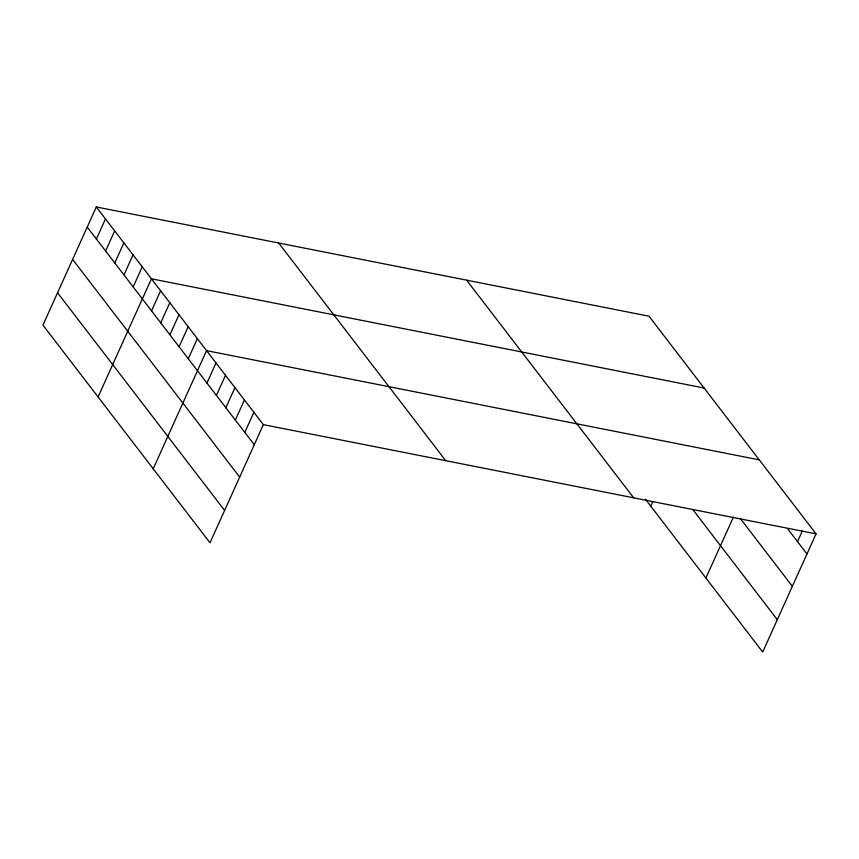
<?xml version="1.0" encoding="UTF-8"?>
<svg xmlns="http://www.w3.org/2000/svg" width="859" height="859" viewBox="0 0 859 859"><rect width="100%" height="100%" fill="white"/><g stroke="black" fill="none" stroke-linecap="round" stroke-linejoin="round"><path stroke-width="1.29" d="M96.305 206.965L42.95 325.132L210.004 542.791L263.348 424.636L96.305 206.965L648.996 316.209L816.05 533.868L762.695 652.035L645.41 499.208M96.412 239.038L105.485 218.938M105.603 251.011L114.676 230.91M114.795 262.983L123.868 242.882M123.975 274.955L133.048 254.855M133.166 286.927L142.24 266.827M98.076 396.955L151.431 278.799L704.122 388.032M151.538 310.872L160.612 290.772M160.73 322.844L169.803 302.744M169.921 334.817L178.994 314.716M179.102 346.778L188.175 326.688M188.293 358.751L197.366 338.661M153.203 468.789L206.557 350.633L759.249 459.866M206.944 383.06L216.017 362.96M216.414 395.398L225.487 375.297M225.885 407.724L234.958 387.634M235.345 420.062L244.418 399.961M244.815 432.399L253.888 412.299M650.778 506.198L652.861 501.57M705.905 578.021L733.414 517.086M797.506 541.632L802.317 530.991M263.348 424.636L816.05 533.868M788.047 529.305L806.977 553.969M740.297 518.492L792.363 586.332M692.945 509.752L777.309 619.672M466.609 280.163L633.663 497.823M278.692 243.022L445.746 460.682M87.221 227.066L254.275 444.737M72.618 259.429L239.672 477.089M57.564 292.769L224.618 510.429"/></g></svg>
